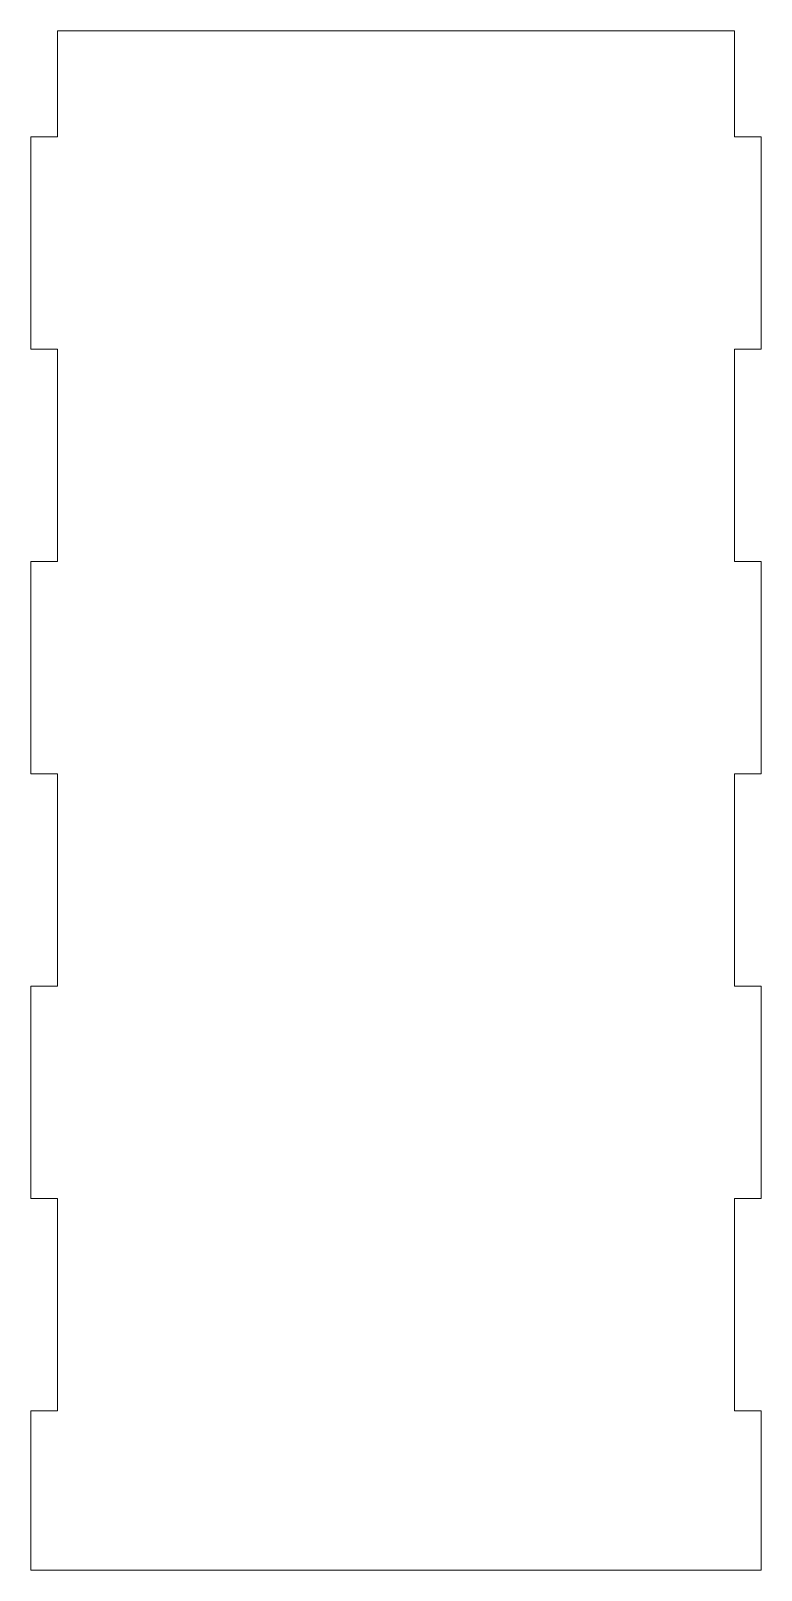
# Model space of a CAD drawing. Header units: inches. Extents: x -0.12 to 3.31, y -1.25 to 6.
import ezdxf

# ---------------------------------------------------------------- set-up
doc = ezdxf.new("R2010")
doc.units = ezdxf.units.IN
doc.header["$MEASUREMENT"] = 0

msp = doc.modelspace()

# ---------------------------------------------------------------- linework, layer by layer
at = {"color": 7, "linetype": 'Continuous', "lineweight": 15}
for p, q in [((0, 6), (0, 5.5)), ((3.189, 6), (0, 6)), ((3.189, 5.5), (3.189, 6)), ((-0.125, 5.5), (-0.125, 4.5)), ((0, 5.5), (-0.125, 5.5)), ((3.314, 5.5), (3.189, 5.5)), ((3.314, 4.5), (3.314, 5.5)), ((-0.125, 4.5), (0, 4.5)), ((0, 4.5), (0, 3.5)), ((3.189, 4.5), (3.314, 4.5)), ((3.189, 3.5), (3.189, 4.5)), ((-0.125, 3.5), (-0.125, 2.5)), ((0, 3.5), (-0.125, 3.5)), ((3.314, 3.5), (3.189, 3.5)), ((3.314, 2.5), (3.314, 3.5)), ((-0.125, 2.5), (0, 2.5)), ((0, 2.5), (0, 1.5)), ((3.189, 2.5), (3.314, 2.5)), ((3.189, 1.5), (3.189, 2.5)), ((-0.125, 1.5), (-0.125, 0.5)), ((0, 1.5), (-0.125, 1.5)), ((3.314, 1.5), (3.189, 1.5)), ((3.314, 0.5), (3.314, 1.5)), ((-0.125, 0.5), (0, 0.5)), ((0, 0.5), (0, -0.5)), ((3.189, 0.5), (3.314, 0.5)), ((3.189, -0.5), (3.189, 0.5)), ((-0.125, -0.5), (-0.125, -1.25)), ((0, -0.5), (-0.125, -0.5)), ((3.314, -0.5), (3.189, -0.5)), ((3.314, -1.25), (3.314, -0.5)), ((-0.125, -1.25), (3.314, -1.25))]:
    msp.add_line(p, q, dxfattribs=at)

doc.saveas('drawing.dxf')
